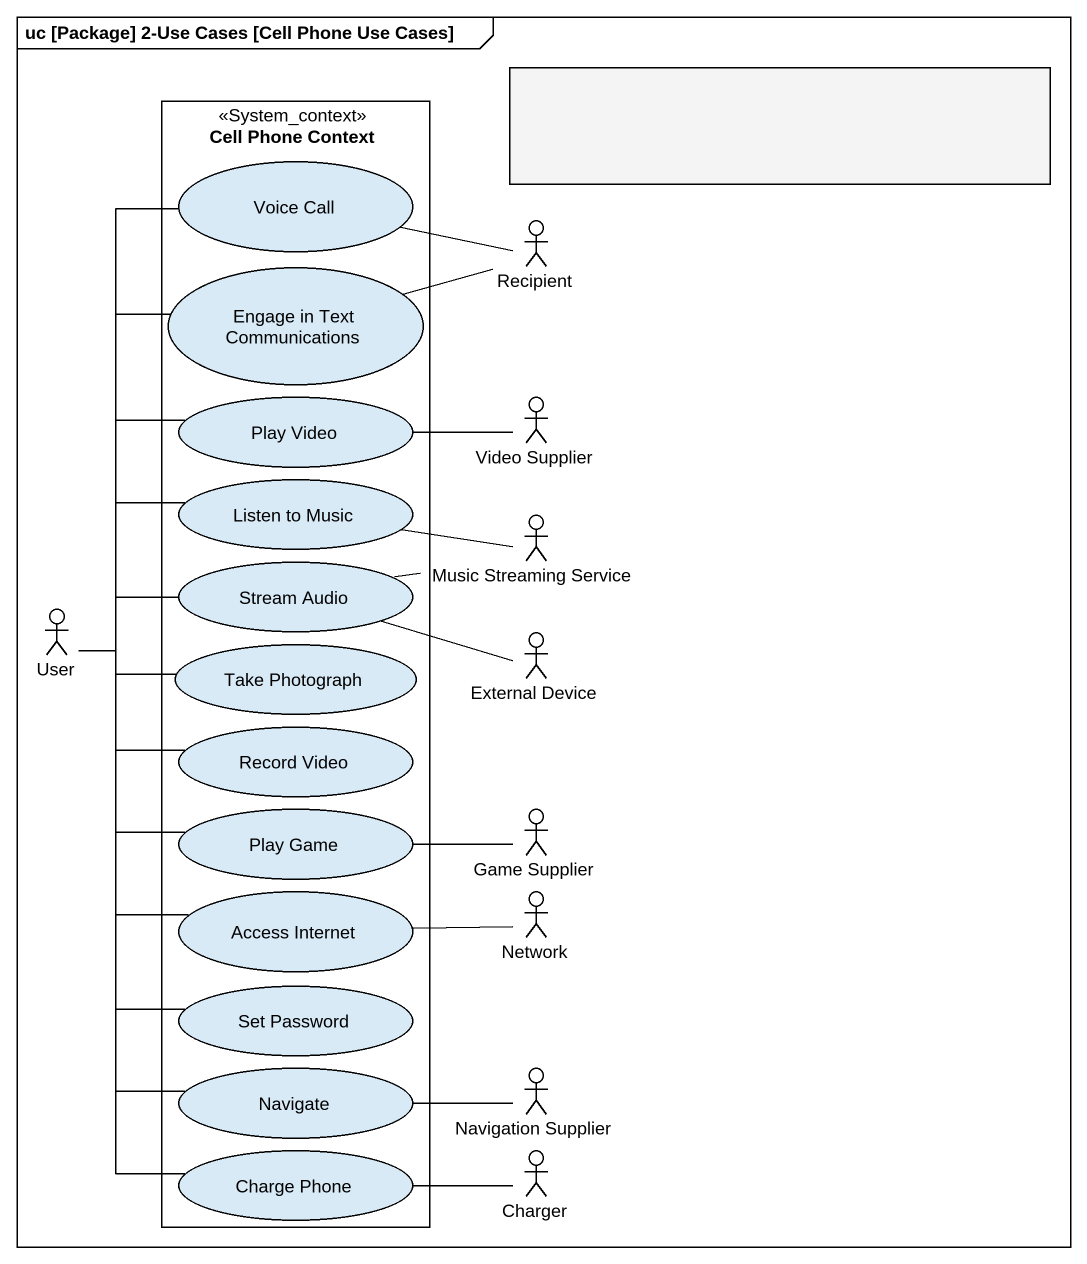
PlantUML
@startuml
mainframe uc [Package] 2-Use Cases [Cell Phone Use Cases]
rectangle " " as rectangle1 #F4F4F4
rectangle "Cell Phone Context" as Cell_Phone_Context <<System_context>> {
  usecase "Voice Call" as Voice_Call
  usecase "Engage in Text Communications" as Engage_in_Text
  usecase "Play Video" as Play_Video
  usecase "Listen to Music" as Listen_to_Music
  usecase "Stream Audio" as Stream_Audio
  usecase "Take Photograph" as Take_Photograph
  usecase "Record Video" as Record_Video
  usecase "Play Game" as Play_Game
  usecase "Access Internet" as Access_Internet
  usecase "Set Password" as Set_Password
  usecase Navigate
  usecase "Charge Phone" as Charge_Phone
}
actor Recipient
actor "Video Supplier" as Video_Supplier
actor "Music Streaming Service" as Music_Streaming_Service
actor User
actor "External Device" as External_Device
actor "Game Supplier" as Game_Supplier
actor "Network" as Network_
actor "Navigation Supplier" as Navigation_Supplier
actor Charger
Recipient -left- Voice_Call
Recipient -left- Engage_in_Text
Video_Supplier -left- Play_Video
Music_Streaming_Service -left- Listen_to_Music
Music_Streaming_Service -left- Stream_Audio
User -up- Voice_Call
User -up- Engage_in_Text
User -up- Play_Video
User -right- Listen_to_Music
User -right- Stream_Audio
User -right- Take_Photograph
User -right- Record_Video
User -- Play_Game
User -- Access_Internet
User -- Set_Password
User -- Navigate
User -- Charge_Phone
External_Device -left- Stream_Audio
Game_Supplier -left- Play_Game
Network_ -left- Access_Internet
Navigation_Supplier -left- Navigate
Charger -left- Charge_Phone
@enduml
